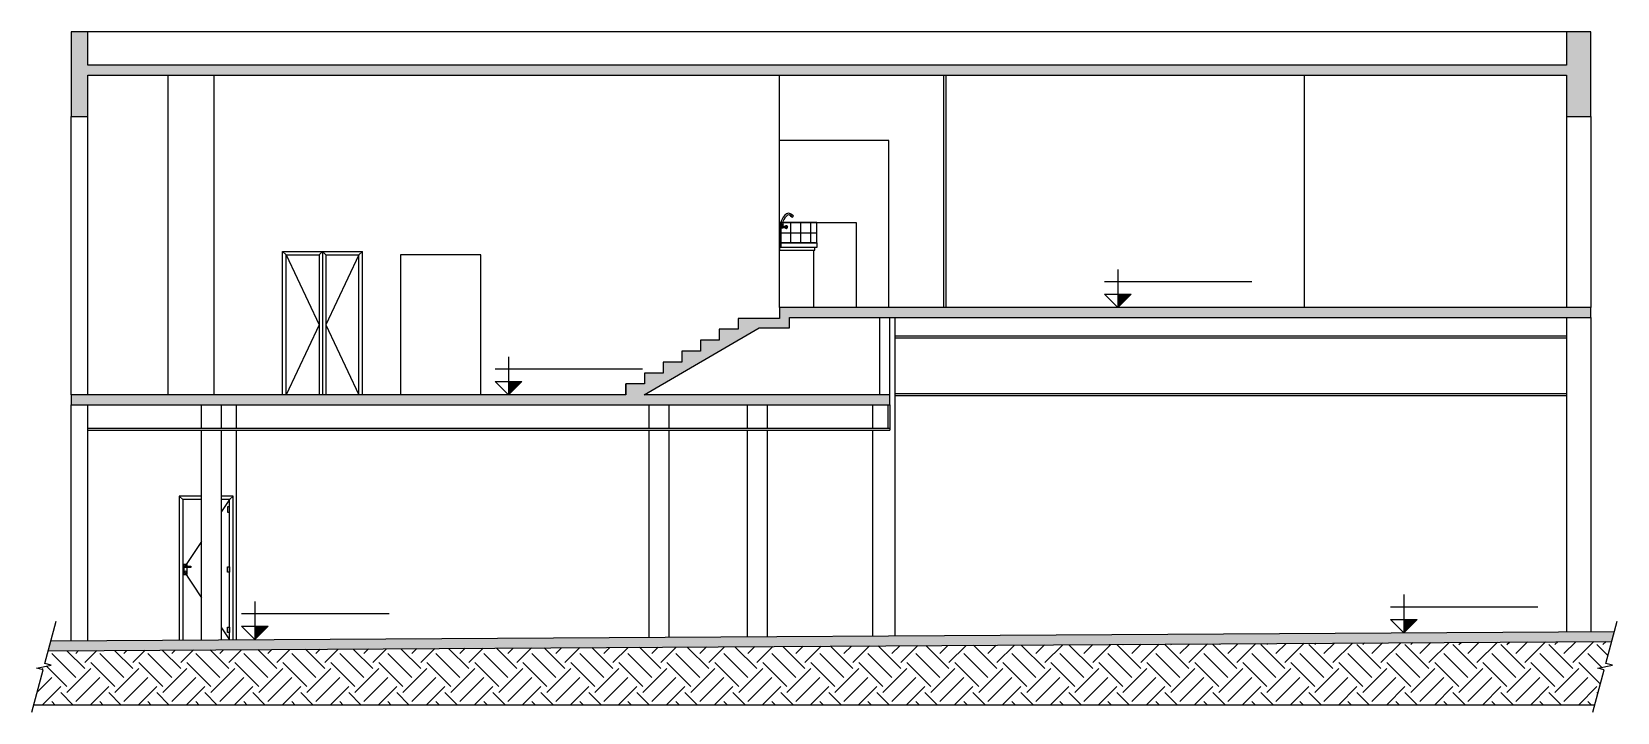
# Model space of a CAD drawing. Header units: metres. Extents: x -367 to 368, y -238 to 223.
# Drawn here: x -367.33 to -343.6, y -1.46 to 8.73 of the extents above; entities that cross this region are included whole.
import ezdxf
from ezdxf.enums import TextEntityAlignment as Align

# ---------------------------------------------------------------- set-up
doc = ezdxf.new("R2010")
doc.units = ezdxf.units.M
doc.linetypes.add('DIVIDE', pattern=[31.75, 12.7, -6.35, 0, -6.35, 0, -6.35])
for name, color, linetype in [('ELE-INSTALAÇÕES', 160, 'Continuous'), ('LA_BAU_BASES GERAIS_R00$0$base', 253, 'Continuous'), ('LA_BAU_BASES GERAIS_R00$0$LA_BAU_CORTE CC_R01$0$ARQ-IND-DES', 2, 'Continuous')]:
    doc.layers.add(name, color=color, linetype=linetype)
doc.styles.add('LA_BAU_BASES GERAIS_R00$0$R60-125-RS', font='romans.shx', dxfattribs={"height": 0.19})
doc.styles.add('LA_BAU_BASES GERAIS_R00$0$R80-100-RS', font='romans.shx', dxfattribs={"height": 0.203})

# ---------------------------------------------------------------- blocks, each defined once
blk = doc.blocks.new('LA_BAU_BASES GERAIS_R00$0$SIMB-INICA-NÍVEL 100')
blk.add_hatch(color=256).paths.add_polyline_path([(2, 2), (0, 2), (0, 0)])
for p, q in [((0, 5.71), (0, 0)), ((-2, 3.9), (20.07, 3.9)), ((-2, 2), (2, 2))]:
    blk.add_line(p, q)
blk.add_lwpolyline([(-2, 2), (0, 0), (2, 2)])
blk = doc.blocks.new('*U53')
at = {"layer": 'LA_BAU_BASES GERAIS_R00$0$LA_BAU_CORTE CC_R01$0$ARQ-IND-DES'}
blk.add_lwpolyline([(-0.183, -0.682), (-0.013, -0.048), (-0.11, -0.022), (0.11, 0.022), (0.013, 0.048), (0.183, 0.682)], dxfattribs=at)
blk = doc.blocks.new('LA_BAU_BASES GERAIS_R00')
at = {"layer": 'LA_BAU_BASES GERAIS_R00$0$base'}
h = blk.add_hatch(color=256, dxfattribs=at)
h.dxf.hatch_style = 1
h.paths.add_polyline_path([(-366.487, 8.73), (-366.737, 8.73), (-366.737, 7.46), (-366.487, 7.46), (-366.487, 8.08), (-344.357, 8.08), (-344.357, 7.46), (-343.997, 7.46), (-343.997, 8.73), (-344.357, 8.73), (-344.357, 8.23), (-366.487, 8.23)])
at = {"layer": 'LA_BAU_BASES GERAIS_R00$0$base', "ltscale": 0.05}
h = blk.add_hatch(dxfattribs=at)
h.set_pattern_fill('_USER', color=256, scale=0.15, style=0, double=1, pattern_type=0)
h.set_pattern_definition([(0, (-356.11679, 5.57), (0, 0.15), []), (90, (-356.11679, 5.57), (-0.15, 9e-18), [])])
h.paths.add_polyline_path([(-356.117, 5.87), (-355.577, 5.87), (-355.577, 5.57), (-356.117, 5.57)])
at = {"layer": 'LA_BAU_BASES GERAIS_R00$0$base'}
h = blk.add_hatch(color=256, dxfattribs=at)
h.dxf.hatch_style = 1
h.paths.add_polyline_path([(-354.487, 3.29), (-358.159, 3.29), (-356.439, 4.296), (-355.987, 4.296), (-355.987, 4.45), (-343.997, 4.45), (-343.997, 4.6), (-356.137, 4.6), (-356.137, 4.436), (-356.757, 4.436), (-356.757, 4.273), (-357.037, 4.273), (-357.037, 4.109), (-357.317, 4.109), (-357.317, 3.945), (-357.597, 3.945), (-357.597, 3.781), (-357.877, 3.781), (-357.877, 3.617), (-358.157, 3.617), (-358.157, 3.454), (-358.437, 3.454), (-358.437, 3.29), (-366.737, 3.29), (-366.737, 3.14), (-354.487, 3.14)])
h = blk.add_hatch(dxfattribs=at)
h.set_pattern_fill('EARTH', color=256, scale=0.08, angle=45)
h.set_pattern_definition([(45, (-100, 0), (6e-17, 0.7184205), [0.508, -0.508]), (45, (-100.1347, 0.1347), (6e-17, 0.7184205), [0.508, -0.508]), (45, (-100.2694, 0.2694), (6e-17, 0.7184205), [0.508, -0.508]), (135, (-100.2694, 0.3592), (-0.7184205, 6e-17), [0.508, -0.508]), (135, (-100.1347, 0.4939), (-0.7184205, 6e-17), [0.508, -0.508]), (135, (-100, 0.6286), (-0.7184205, 6e-17), [0.508, -0.508])])
h.paths.add_polyline_path([(-343.794, -0.829), (-343.891, -0.803), (-343.672, -0.758), (-343.769, -0.732), (-343.68, -0.402), (-367.08, -0.542), (-367.131, -0.732), (-367.034, -0.758), (-367.254, -0.803), (-367.157, -0.829), (-367.298, -1.355), (-343.935, -1.355)])
h = blk.add_hatch(color=256, dxfattribs=at)
h.dxf.hatch_style = 1
h.paths.add_polyline_path([(-343.68, -0.402), (-343.64, -0.252), (-367.04, -0.392), (-367.08, -0.542)])
for p, q in [((-344.357, 8.73), (-366.487, 8.73)), ((-365.287, 3.29), (-365.287, 8.08)), ((-364.595, 3.29), (-364.595, 8.08)), ((-356.137, 4.6), (-356.137, 8.08)), ((-353.677, 4.6), (-353.677, 8.08)), ((-353.642, 4.6), (-353.642, 8.08)), ((-348.287, 8.08), (-348.287, 4.6)), ((-366.737, 3.29), (-366.737, 7.46)), ((-366.487, 3.29), (-366.487, 7.46)), ((-344.357, 7.46), (-344.357, 4.6)), ((-343.997, 7.46), (-343.997, 4.6)), ((-363.575, 5.44), (-362.375, 5.44)), ((-363.575, 3.29), (-363.575, 5.44)), ((-363.575, 5.44), (-363.52, 5.39)), ((-363.52, 5.39), (-363.025, 5.39)), ((-363.52, 3.29), (-363.52, 5.39)), ((-362.975, 5.44), (-363.025, 5.39)), ((-363.025, 5.39), (-363.025, 3.29)), ((-362.975, 5.44), (-362.975, 3.29)), ((-362.925, 5.39), (-362.975, 5.44)), ((-362.925, 5.39), (-362.43, 5.39)), ((-362.925, 5.39), (-362.925, 3.29)), ((-362.43, 5.39), (-362.375, 5.44)), ((-362.43, 3.29), (-362.43, 5.39)), ((-362.375, 3.29), (-362.375, 5.44)), ((-354.637, 3.29), (-354.637, 4.45)), ((-354.487, 3.29), (-354.487, 4.45)), ((-354.412, 4.45), (-354.412, -0.316)), ((-344.357, 4.45), (-344.357, -0.254)), ((-343.997, 4.45), (-343.997, -0.254)), ((-366.737, -0.39), (-366.737, 3.14)), ((-366.487, -0.389), (-366.487, 3.14)), ((-364.787, 2.791), (-364.787, 3.14)), ((-364.487, 2.791), (-364.487, 3.14)), ((-364.262, 2.791), (-364.262, 3.14)), ((-358.087, 2.791), (-358.087, 3.14)), ((-357.787, 2.791), (-357.787, 3.14)), ((-356.615, 2.791), (-356.615, 3.14)), ((-356.315, 2.791), (-356.315, 3.14)), ((-354.742, 3.14), (-354.742, 2.791)), ((-354.517, 3.14), (-354.517, 2.791)), ((-354.487, 3.14), (-354.487, 2.761)), ((-354.412, 3.314), (-344.357, 3.314)), ((-354.412, 3.284), (-344.357, 3.284)), ((-366.487, 2.791), (-354.487, 2.791)), ((-366.487, 2.761), (-354.487, 2.761)), ((-364.787, -0.379), (-364.787, 2.761)), ((-364.487, -0.377), (-364.487, 2.761)), ((-364.262, -0.375), (-364.262, 2.761)), ((-358.087, -0.338), (-358.087, 2.761)), ((-357.787, -0.337), (-357.787, 2.761)), ((-356.615, -0.33), (-356.615, 2.761)), ((-356.315, -0.328), (-356.315, 2.761)), ((-354.742, 2.761), (-354.742, -0.318)), ((-365.066, 1.724), (-365.121, 1.774)), ((-364.366, 1.724), (-364.486, 1.544)), ((-364.366, 1.724), (-364.311, 1.774)), ((-364.786, 1.094), (-365.066, 0.674)), ((-365.066, 0.674), (-364.786, 0.254)), ((-364.486, -0.196), (-364.366, -0.376)), ((-343.935, -1.355), (-367.298, -1.355))]:
    blk.add_line(p, q, dxfattribs=at)
at = {"layer": 'LA_BAU_BASES GERAIS_R00$0$base', "ltscale": 0.05}
for p, q in [((-355.967, 5.966), (-355.951, 5.991)), ((-356.112, 5.87), (-356.137, 5.87)), ((-356.117, 5.72), (-356.137, 5.72)), ((-356.117, 5.87), (-356.117, 5.5)), ((-355.577, 5.87, -0.308), (-356.087, 5.87)), ((-355.577, 5.57, -0.308), (-355.577, 5.87, -0.308)), ((-356.117, 5.57), (-356.137, 5.57)), ((-355.597, 5.57, -0.308), (-356.117, 5.57)), ((-355.627, 5.46, -0.308), (-355.627, 4.6, -0.616)), ((-354.412, 4.174), (-344.357, 4.174)), ((-354.412, 4.144), (-344.357, 4.144))]:
    blk.add_line(p, q, dxfattribs=at)
at = {"layer": 'LA_BAU_BASES GERAIS_R00$0$base'}
for points in [[(-343.997, 8.73), (-344.357, 8.73), (-344.357, 8.23), (-366.487, 8.23), (-366.487, 8.73), (-366.737, 8.73), (-366.737, 7.46), (-366.487, 7.46), (-366.487, 8.08), (-344.357, 8.08), (-344.357, 7.46), (-343.997, 7.46)], [(-364.366, 1.534), (-364.366, 1.614), (-364.396, 1.614), (-364.396, 1.534)], [(-365.038, 0.704), (-365.038, 0.728), (-364.945, 0.728), (-364.945, 0.704)], [(-364.366, 0.714), (-364.366, 0.634), (-364.396, 0.634), (-364.396, 0.714)], [(-364.366, -0.186), (-364.366, -0.266), (-364.396, -0.266), (-364.396, -0.186)]]:
    blk.add_lwpolyline(points, close=True, dxfattribs=at)
for points in [[(-354.5, 4.6), (-354.5, 7.1), (-356.137, 7.1)], [(-363.52, 5.39), (-363.025, 4.34), (-363.52, 3.29)], [(-362.43, 5.39), (-362.925, 4.34), (-362.43, 3.29)], [(-360.607, 3.29), (-360.607, 5.39), (-361.807, 5.39), (-361.807, 3.29)], [(-358.437, 3.29), (-366.737, 3.29), (-366.737, 3.14), (-354.487, 3.14), (-354.487, 3.29), (-358.159, 3.29), (-356.439, 4.296), (-355.987, 4.296), (-355.987, 4.45), (-343.997, 4.45), (-343.997, 4.6), (-356.137, 4.6), (-356.137, 4.436), (-356.757, 4.436), (-356.757, 4.273), (-357.037, 4.273), (-357.037, 4.109), (-357.317, 4.109), (-357.317, 3.945), (-357.597, 3.945), (-357.597, 3.781), (-357.877, 3.781), (-357.877, 3.617), (-358.157, 3.617), (-358.157, 3.454), (-358.437, 3.454), (-358.437, 3.29), (-358.437, 3.454)], [(-364.786, 1.774), (-365.121, 1.774), (-365.121, -0.381)], [(-364.786, 1.724), (-365.066, 1.724), (-365.066, -0.38)], [(-364.311, -0.376), (-364.311, 1.774), (-364.486, 1.774)], [(-364.366, -0.376), (-364.366, 1.724), (-364.486, 1.724)], [(-365.001, 0.728), (-365.001, 0.749), (-365.051, 0.749), (-365.051, 0.599), (-365.001, 0.599), (-365.001, 0.704)], [(-367.08, -0.542), (-343.68, -0.402)], [(-367.04, -0.392), (-343.64, -0.252)]]:
    blk.add_lwpolyline(points, dxfattribs=at)
at = {"layer": 'LA_BAU_BASES GERAIS_R00$0$base', "ltscale": 0.05}
for points in [[(-355.961, 5.994), (-355.975, 6.003, 0.297953), (-356.029, 6.002, 0.172229), (-356.11, 5.891, 0.071805), (-356.112, 5.877), (-356.112, 5.849), (-356.087, 5.849), (-356.082, 5.839), (-356.087, 5.829), (-356.087, 5.818), (-356.057, 5.818)], [(-355.974, 5.973), (-355.988, 5.982, 0.297953), (-356.015, 5.981, 0.165399), (-356.085, 5.888, 0.078484), (-356.087, 5.873), (-356.087, 5.849)], [(-356.05, 5.793), (-356.087, 5.793, -0.571278), (-356.112, 5.793), (-356.112, 5.829), (-356.087, 5.829)]]:
    blk.add_lwpolyline(points, format="xyb", dxfattribs=at)
for points in [[(-355.975, 5.971), (-355.967, 5.966), (-355.951, 5.991), (-355.96, 5.996)], [(-356.137, 5.46), (-355.607, 5.46), (-355.607, 5.5), (-356.137, 5.5)], [(-356.117, 5.57), (-355.577, 5.57), (-355.577, 5.5), (-356.117, 5.5)]]:
    blk.add_lwpolyline(points, close=True, dxfattribs=at)
for points in [[(-355.965, 5.968), (-355.94, 5.952), (-355.927, 5.973), (-355.952, 5.989)], [(-356.137, 5.87), (-354.987, 5.87), (-354.987, 4.6)], [(-356.112, 5.849), (-356.117, 5.839), (-356.112, 5.829)]]:
    blk.add_lwpolyline(points, dxfattribs=at)
blk.add_lwpolyline([(-356.056, 5.82, 0.247737), (-356.015, 5.82, -0.047601), (-356.013, 5.816, 0.267949), (-356.033, 5.78, -0.047601), (-356.038, 5.78, 0.319627), (-356.058, 5.816, -0.047601)], format="xyb", close=True, dxfattribs=at)
blk.add_circle((-356.099, 5.8), 0.011, dxfattribs=at)
at = {"layer": 'LA_BAU_BASES GERAIS_R00$0$base'}
blk.add_circle((-365.027, 0.638), 0.0167, dxfattribs=at)
at = {"layer": 'LA_BAU_BASES GERAIS_R00$0$base', "ltscale": 0.05}
for start, end in [(157.3752, 262.2704), (39.337, 141.2417), (277.6011, 22.0889)]:
    blk.add_arc((-356.035, 5.805), 0.0192, start, end, dxfattribs=at)
at = {"layer": 'LA_BAU_BASES GERAIS_R00$0$base', "xscale": 0.1000000000000014, "yscale": 0.1000000000000014, "zscale": 0.1000000000000014}
for p in [(-351.074, 4.6), (-360.192, 3.29), (-346.793, -0.271), (-363.987, -0.374)]:
    blk.add_blockref('LA_BAU_BASES GERAIS_R00$0$SIMB-INICA-NÍVEL 100', p, dxfattribs=at)
at = {"layer": 'LA_BAU_BASES GERAIS_R00$0$base'}
for p in [(-367.144, -0.78), (-343.782, -0.78)]:
    blk.add_blockref('*U53', p, dxfattribs=at)
at = {"layer": 'LA_BAU_BASES GERAIS_R00$0$base', "style": 'LA_BAU_BASES GERAIS_R00$0$R60-125-RS'}
for p in [(242.782, 218.919), (358.637, 192.964)]:
    blk.add_attdef('S', text='', height=0.19, rotation=90, dxfattribs=at).set_placement(p, align=Align.MIDDLE_CENTER)
at = {"layer": 'LA_BAU_BASES GERAIS_R00$0$base', "style": 'LA_BAU_BASES GERAIS_R00$0$R80-100-RS'}
blk.add_attdef('ACESSO', text='', height=0.203, dxfattribs=at).set_placement((365.922, 191.987), align=Align.TOP_CENTER)
at = {"layer": 'LA_BAU_BASES GERAIS_R00$0$base', "style": 'LA_BAU_BASES GERAIS_R00$0$R60-125-RS'}
blk.add_attdef('S', text='', height=0.19, dxfattribs=at).set_placement((266.114, 180.913), align=Align.MIDDLE_CENTER)

msp = doc.modelspace()

# ---------------------------------------------------------------- block references
at = {"layer": 'ELE-INSTALAÇÕES', "color": 210, "linetype": 'DIVIDE', "ltscale": 0.01}
msp.add_blockref('LA_BAU_BASES GERAIS_R00', (0, 0), dxfattribs=at)

doc.saveas('drawing.dxf')
